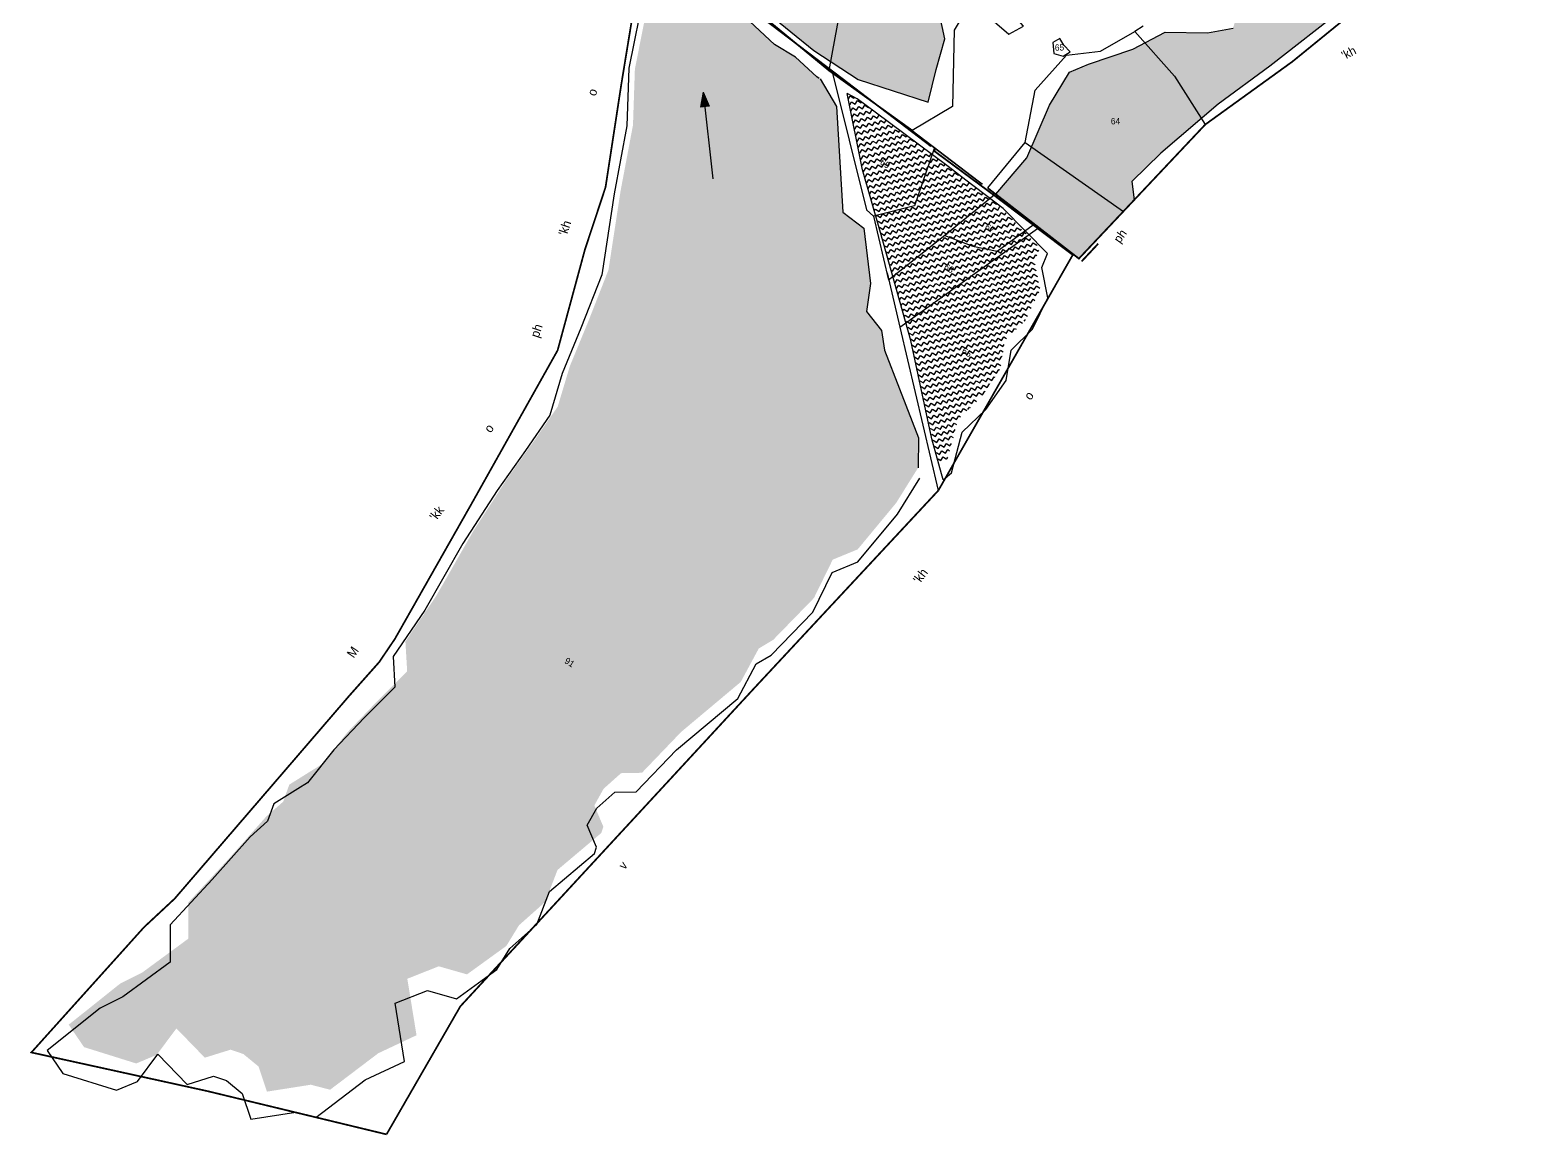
# Model space of a CAD drawing. Header units: metres. Extents: x 286538 to 291003, y 2005547 to 2009330.
# Drawn here: x 286538 to 288338, y 2005547 to 2006886 of the extents above; entities that cross this region are included whole.
import ezdxf
from ezdxf.enums import TextEntityAlignment as Align

# ---------------------------------------------------------------- set-up
doc = ezdxf.new("R2010")
doc.units = ezdxf.units.M
doc.header["$MEASUREMENT"] = 0
doc.linetypes.add('DIVIDE', pattern=[1.25, 0.5, -0.25, 0, -0.25, 0, -0.25])
for name, color, linetype in [('011', 3, 'Continuous'), ('OFF', 1, 'Continuous'), ('POLY_HATCH', 12, 'Continuous'), ('POLY_PARCEL', 6, 'Continuous'), ('POLY_WATER', 4, 'Continuous'), ('SYM_ARROW', 1, 'Continuous'), ('TEXT_MAPOUT', 7, 'Continuous'), ('TEXT_PARCEL', 7, 'Continuous'), ('V_BOUND_LINE', 7, 'Continuous'), ('V_DIVIDE_LINE', 7, 'DIVIDE')]:
    doc.layers.add(name, color=color, linetype=linetype)
doc.styles.add('TEXT_MAP', font='')
doc.styles.get('TEXT_MAP').set_extended_font_data('Kruti Dev 050')
pattern_1 = [(1.07642, (286319.4183, 2006131.5226), (5.160663, 5.358307), [5.260413, -5.260413]), (91.07642, (286324.678, 2006131.6214), (-5.358307, 5.160663), [5.260413, -5.260413])]
pattern_2 = [(327.52881, (283463.1324, 2007164.1865), (7.5126325, 1.669475), [5.441819, -5.441819]), (57.52881, (283467.7235, 2007161.265), (-1.669475, 7.5126325), [5.441819, -5.441819])]

# ---------------------------------------------------------------- blocks, each defined once
blk = doc.blocks.new('ARROWASPECT')
h = blk.add_hatch(color=256)
h.paths.add_polyline_path([(2.85, -2.85), (3.72, -1.98), (0, 0)])
h.paths.add_polyline_path([(0, 0), (1.98, -3.72), (2.85, -2.85)])
for points in [[(0, 0), (17.15, -17.15)], [(0, 0), (1.98, -3.72)], [(0, 0), (3.72, -1.98)], [(3.72, -1.98), (1.98, -3.72)]]:
    blk.add_lwpolyline(points)
blk = doc.blocks.new('543.')
at = {"layer": 'POLY_HATCH'}
h = blk.add_hatch(dxfattribs=at)
h.set_pattern_fill('ZIGZAG', color=256, scale=43.534554, angle=-32.4712, style=0)
h.set_pattern_definition(pattern_2)
h.paths.add_polyline_path([(287509.2, 2006221.6), (287540.7, 2006234.6), (287589.2, 2006293.2), (287616.7, 2006337.3), (287617.1, 2006375.4), (287593.3, 2006437.1), (287574.6, 2006485.6), (287570.6, 2006510.6), (287551.6, 2006534.3), (287556.7, 2006569.6), (287548.6, 2006639.7), (287522.1, 2006659.7), (287514.1, 2006792.9), (287493.3, 2006828), (287490.1, 2006829.7), (287464.1, 2006854), (287438.5, 2006869.6), (287402, 2006903.5), (287366.6, 2006917.8), (287337.3, 2006943.5), (287311.8, 2006973.4), (287283.2, 2006994.5), (287278.9, 2006935.5), (287259.9, 2006840.4), (287257.5, 2006769.6), (287241.8, 2006686.2), (287226.6, 2006586.9), (287201, 2006521.5), (287178, 2006465.8), (287162.6, 2006414.5), (287132.8, 2006371.3), (287098, 2006322.3), (287056.1, 2006257.4), (287009.4, 2006175.7), (286970.7, 2006118.5), (286972.9, 2006081), (286935.3, 2006043.3), (286898, 2006004.3), (286865.7, 2005963.8), (286854, 2005956.5), (286824.4, 2005938), (286816.7, 2005916.5), (286795.2, 2005897.6), (286748.8, 2005845.3), (286697.3, 2005789.5), (286697.3, 2005743.9), (286639.4, 2005701.3), (286611.4, 2005687.2), (286546.4, 2005635.3), (286565.7, 2005607), (286631.5, 2005586.4), (286657.3, 2005597.3), (286682.1, 2005630.6), (286717.9, 2005593.7), (286750.4, 2005603.8), (286766.5, 2005598.3), (286785.6, 2005582.6), (286796.2, 2005550.9), (286851.5, 2005559.6), (286875.8, 2005553.3), (286936.5, 2005599.3), (286984.7, 2005622), (286973.1, 2005693.2), (287012.7, 2005708.9), (287048.3, 2005698.7), (287097.9, 2005734.6), (287113.8, 2005760.6), (287146.8, 2005790), (287162.4, 2005830.4), (287217.6, 2005877), (287220.2, 2005884.8), (287208.8, 2005911.7), (287220.4, 2005932.7), (287242.5, 2005952.4), (287268.8, 2005952.9), (287318.2, 2006004.4), (287393.2, 2006067.3), (287416, 2006109.6), (287434.2, 2006120.5), (287485.5, 2006173.2)])
h = blk.add_hatch(dxfattribs=at)
h.set_pattern_fill('ZIGZAG', color=256, scale=43.534554, angle=-32.4712, style=0)
h.set_pattern_definition(pattern_2)
h.paths.add_polyline_path([(287763.5, 2006598.2), (287770.2, 2006615.2), (287716.8, 2006670), (287671.5, 2006704.1), (287650.1, 2006720.7), (287561.5, 2006786.6), (287539.8, 2006802.8), (287527.8, 2006809.3), (287546.3, 2006716.8), (287568, 2006640.7), (287604.9, 2006509.9), (287630.2, 2006391), (287644.1, 2006341.2), (287654.1, 2006349.6), (287667.1, 2006398.8), (287695.8, 2006426.2), (287720.2, 2006461.6), (287726.2, 2006498.1), (287752, 2006523.7), (287770.6, 2006561.7)])
blk.add_lwpolyline([(287493.3, 2006828), (287514.1, 2006792.9), (287522.1, 2006659.7), (287548.6, 2006639.7), (287556.7, 2006569.6), (287551.6, 2006534.3), (287570.6, 2006510.6), (287574.6, 2006485.6), (287593.3, 2006437.1), (287617.1, 2006375.4), (287616.7, 2006337.3)], dxfattribs=at)
at = {"layer": 'POLY_PARCEL'}
for points in [[(287593.8, 2006514.9), (287767.3, 2006639.3)], [(287577.8, 2006583.1), (287593.8, 2006514.9)], [(287593.8, 2006514.9), (287642.3, 2006308.8)]]:
    blk.add_lwpolyline(points, dxfattribs=at)
at = {"layer": 'V_BOUND_LINE'}
for points, const_width in [([(286946.9, 2005497), (286720.9, 2005551.6), (286499.3, 2005600.3), (286641.2, 2005758.1), (286680, 2005794.3), (286899.5, 2006049.5), (286937.6, 2006092.4), (286957.5, 2006121.8), (287054.9, 2006293.6), (287162.5, 2006485.5), (287197, 2006612.8), (287222.9, 2006691.1), (287242.6, 2006819.8), (287274.6, 2007015.4), (287509.3, 2006837.2)], 2.18), ([(287509.3, 2006837.2), (287633.1, 2006742.7)], 2.18), ([(287606.4, 2006764.5), (287697.9, 2006694.7)], 2.1), ([(287767.3, 2006639.3), (287811.7, 2006605.8), (287642.3, 2006308.8)], 2.18), ([(287642.3, 2006308.8), (287410.3, 2006059.6), (287086.6, 2005709), (287039.9, 2005658.4), (286946.9, 2005497)], 2.18)]:
    blk.add_lwpolyline(points, dxfattribs=dict(at, const_width=const_width))
at = {"layer": 'TEXT_MAPOUT', "style": 'TEXT_MAP'}
blk.add_text('v', height=10.9, rotation=51.5112, dxfattribs=at).set_placement((287246.9, 2005830))
blk = doc.blocks.new('21014')
at = {"layer": 'POLY_HATCH'}
h = blk.add_hatch(dxfattribs=at)
h.set_pattern_fill('ZIGZAG', color=256, scale=42.083306, angle=1.0764, style=0)
h.set_pattern_definition(pattern_1)
h.paths.add_polyline_path([(287630.5, 2007755.1), (287573.9, 2007754.9), (287548.8, 2007763), (287535.9, 2007807.4), (287499.9, 2007850.5), (287537, 2007887.3), (287534.7, 2007916.4), (287480, 2007950.6), (287484.5, 2007969.3), (287393.8, 2007952.9), (287388, 2007938.2), (287288.1, 2007908.9), (287220.8, 2007881), (287183.8, 2007884.6), (287129, 2007875), (287116.8, 2007824.5), (287117.1, 2007766.1), (287112, 2007718), (287096.9, 2007697.9), (287089.7, 2007625.7), (287092, 2007593.1), (287095.4, 2007551.1), (287070.9, 2007529.2), (287052.6, 2007493.7), (287033, 2007432.6), (287030.2, 2007400), (287017.9, 2007368.8), (286971.6, 2007318.2), (286944.6, 2007291.9), (286891.7, 2007277.2), (286887, 2007249.6), (286842.4, 2007200.7), (286788.7, 2007134.5), (286726.2, 2007105.2), (286655.8, 2007058.4), (286620.2, 2007033.7), (286648, 2007017.9), (286716.8, 2007014.1), (286817.3, 2007012.5), (286903.7, 2007028.7), (287007.5, 2007034.1), (287068.5, 2007033.6), (287136.7, 2007054.6), (287190.7, 2007061.7), (287210.8, 2007043.2), (287253.2, 2007025.9), (287298.6, 2007031.1), (287312.1, 2007000.4), (287361.7, 2006962.7), (287399.1, 2006941.1), (287431.5, 2006906.5), (287487.3, 2006861.2), (287541.2, 2006826.2), (287626, 2006798.5), (287635.6, 2006838.2), (287646, 2006875.3), (287637.6, 2006914.6), (287668.1, 2006934.9), (287679.3, 2006976.3), (287670.6, 2006983.9), (287647.4, 2006986), (287670.8, 2007021.7), (287691.8, 2007043.5), (287689.4, 2007125), (287695.8, 2007150), (287736.7, 2007218.4), (287775.2, 2007271.5), (287790.1, 2007305.3), (287839.2, 2007295.9), (287853.9, 2007333.9), (287869.1, 2007352.3), (287891.8, 2007331.2), (287921.4, 2007306.9), (287931.9, 2007297.6), (287951.7, 2007296.3), (287992.9, 2007297.9), (288013.4, 2007303.5), (288026.9, 2007362.9), (288042.5, 2007378.7), (288067.9, 2007372), (288064.1, 2007418.9), (288043.8, 2007448.5), (288046.7, 2007475.2), (288063.1, 2007515), (288064.5, 2007624.9), (288056.5, 2007637.6), (288028, 2007647.4), (288010.9, 2007642.8), (287995.6, 2007635.6), (287987.8, 2007639.8), (287971.2, 2007655.7), (287951.4, 2007655.4), (287936.8, 2007655.1), (287918.9, 2007627.5), (287911.8, 2007596.5), (287887.9, 2007590), (287884.3, 2007597.7), (287886.1, 2007681.8), (287873.1, 2007690.2), (287852.5, 2007688.1), (287823.4, 2007640.3), (287818.2, 2007595.6), (287810.5, 2007591.1), (287804.5, 2007592.7), (287796.6, 2007644.9), (287794.5, 2007669.8), (287759, 2007682), (287723.4, 2007702.8), (287663.8, 2007719.7), (287644.9, 2007724.5)])
h = blk.add_hatch(dxfattribs=at)
h.set_pattern_fill('ZIGZAG', color=256, scale=42.083306, angle=1.0764, style=0)
h.set_pattern_definition(pattern_1)
h.paths.add_polyline_path([(288129.4, 2006912.5), (288153.8, 2006918.6), (288313.8, 2006927.2), (288326.5, 2006933.4), (288338, 2006962.8), (288328.3, 2006976.4), (288240.1, 2007006.5), (288181.5, 2007019.9), (288125.8, 2007010.3), (288089.3, 2006989), (288042, 2006949.5), (288003.9, 2006916.2), (287995, 2006888.5), (287964.2, 2006882.8), (287912.7, 2006883.6), (287873.5, 2006863.1), (287819.8, 2006844.9), (287796.8, 2006835), (287772.6, 2006795.1), (287745.5, 2006731.1), (287707.6, 2006687.2), (287808.3, 2006609.1), (287862.3, 2006666.4), (287875.3, 2006680.3), (287872.3, 2006702.6), (287907.7, 2006736.7), (287977, 2006796.4), (288039.7, 2006842.2)])
at = {"layer": 'OFF'}
blk.add_lwpolyline([(287703.6, 2006961.4), (287691.8, 2006908.6), (287723.5, 2006881.2), (287741.1, 2006890.7), (287726.9, 2006907.2)], dxfattribs=at)
at = {"layer": 'POLY_HATCH'}
for points in [[(287431.5, 2006906.5), (287487.3, 2006861.2), (287541.2, 2006826.2), (287626, 2006798.5)], [(287626, 2006798.5), (287635.6, 2006838.2), (287646, 2006875.3), (287637.6, 2006914.6)], [(287707.6, 2006687.2), (287745.5, 2006731.1), (287772.6, 2006795.1), (287796.8, 2006835), (287819.8, 2006844.9), (287873.5, 2006863.1), (287912.7, 2006883.6), (287964.2, 2006882.8), (287995, 2006888.5)], [(288129.4, 2006912.5), (288039.7, 2006842.2), (287977, 2006796.4), (287907.7, 2006736.7), (287872.3, 2006702.6), (287875.3, 2006680.3), (287862.3, 2006666.4), (287808.3, 2006609.1), (287707.6, 2006687.2)], [(287494, 2006827.5), (287490.9, 2006829.2), (287465.2, 2006853.2), (287439.9, 2006868.7), (287403.8, 2006902.2)], [(287282.3, 2006933.8), (287263.5, 2006839.9), (287261.1, 2006770), (287245.7, 2006687.6), (287230.6, 2006589.5), (287205.3, 2006524.9), (287182.7, 2006469.8), (287167.5, 2006419.3), (287138, 2006376.6), (287103.7, 2006328.2), (287062.2, 2006264), (287016.2, 2006183.4), (286977.9, 2006126.9), (286980.1, 2006089.9), (286943, 2006052.7), (286906.1, 2006014.1), (286874.3, 2005974.1), (286862.6, 2005966.9), (286833.4, 2005948.6), (286825.8, 2005927.4), (286804.6, 2005908.8), (286758.8, 2005857.1), (286707.9, 2005802), (286707.9, 2005756.9), (286650.7, 2005714.9), (286623.1, 2005700.9), (286558.9, 2005649.7), (286578, 2005621.7), (286642.9, 2005601.5), (286668.4, 2005612.1), (286692.9, 2005645.1), (286728.3, 2005608.6), (286760.4, 2005618.6), (286776.2, 2005613.2), (286795.1, 2005597.7), (286805.6, 2005566.4), (286860.2, 2005574.9), (286884.2, 2005568.7), (286944.2, 2005614.2), (286991.8, 2005636.6), (286980.3, 2005706.9), (287019.4, 2005722.4), (287054.6, 2005712.3), (287103.5, 2005747.8), (287119.3, 2005773.5), (287151.8, 2005802.5), (287167.2, 2005842.4), (287221.7, 2005888.4), (287224.3, 2005896.2), (287213, 2005922.6), (287224.5, 2005943.4), (287246.3, 2005962.9), (287272.3, 2005963.3), (287321.1, 2006014.2), (287395.2, 2006076.3), (287417.7, 2006118.1), (287435.7, 2006128.9), (287486.3, 2006180.9), (287509.7, 2006228.7), (287540.8, 2006241.6), (287588.7, 2006299.4), (287615.9, 2006343)], [(287770.6, 2006561.7), (287763.5, 2006598.2), (287770.2, 2006615.2), (287716.8, 2006670), (287671.5, 2006704.1), (287650.1, 2006720.7), (287561.5, 2006786.6), (287539.8, 2006802.8), (287527.8, 2006809.3)], [(287644.1, 2006341.2), (287630.2, 2006391), (287604.9, 2006509.9), (287568, 2006640.7), (287546.3, 2006716.8), (287527.8, 2006809.3)], [(287644.1, 2006341.2), (287654.1, 2006349.6), (287667.1, 2006398.8), (287695.8, 2006426.2), (287720.2, 2006461.6), (287726.2, 2006498.1), (287752, 2006523.7), (287770.6, 2006561.7)]]:
    blk.add_lwpolyline(points, dxfattribs=at)
at = {"layer": 'POLY_PARCEL'}
for points in [[(287505.8, 2006836.9), (287537, 2007006.8)], [(287886, 2006890.9), (287876, 2006884.2)], [(287876, 2006884.2), (287924.3, 2006830.1), (287961.4, 2006771.6)], [(287509.3, 2006837.2), (287551.2, 2006668.1), (287559.6, 2006660.4)], [(287633.1, 2006742.7), (287609.2, 2006673.2), (287559.6, 2006660.4)], [(287743.1, 2006749.9), (287862.3, 2006666.4)], [(287705.6, 2006685.9), (287646, 2006637)], [(287559.6, 2006660.4), (287577.8, 2006583.1)], [(287646, 2006637), (287679.8, 2006624.2), (287709.2, 2006618.3), (287752.8, 2006650.2)], [(287646, 2006637), (287577.8, 2006583.1)]]:
    blk.add_lwpolyline(points, dxfattribs=at)
at = {"layer": 'POLY_WATER'}
for points in [[(287876.5, 2007355), (287840.2, 2007283.8), (287793.7, 2007303.6), (287759.3, 2007211.3), (287701.5, 2007137.2), (287704.2, 2007060.5), (287713.3, 2007014.5), (287681.2, 2007026.3), (287668.2, 2006992.4), (287700.2, 2006988.9), (287703, 2006962.6), (287657.2, 2006886.1), (287655.4, 2006793.3), (287606.4, 2006764.5)], [(287743.1, 2006749.9), (287755.5, 2006813.4), (287793.2, 2006855.5), (287834.5, 2006860.4), (287876, 2006884.2)], [(287776.8, 2006870.9), (287778, 2006857.6), (287789.5, 2006854.4), (287797.8, 2006859.8), (287790.2, 2006867.7), (287785.1, 2006875.7), (287776.8, 2006870.9)], [(287697.9, 2006694.7), (287743.1, 2006749.9)]]:
    blk.add_lwpolyline(points, dxfattribs=at)
at = {"layer": 'V_BOUND_LINE'}
for points, const_width in [([(287961.4, 2006771.6), (288067, 2006847.9), (288153.8, 2006918.6)], 2.1), ([(287415.7, 2006911.1), (287505.8, 2006836.9)], 2.1), ([(287505.8, 2006836.9), (287606.4, 2006764.5)], 2.1), ([(287862.3, 2006666.4), (287961.4, 2006771.6)], 2.1), ([(287633.1, 2006742.7), (287633.9, 2006739), (287705.6, 2006685.9)], 2.18), ([(287697.9, 2006694.7), (287808.3, 2006609.1), (287862.3, 2006666.4)], 2.1), ([(287705.6, 2006685.9), (287752.8, 2006650.2)], 2.18), ([(287752.8, 2006650.2), (287767.3, 2006639.3)], 2.18)]:
    blk.add_lwpolyline(points, dxfattribs=dict(at, const_width=const_width))
at = {"layer": 'V_DIVIDE_LINE', "const_width": 2.18}
blk.add_lwpolyline([(287831.8, 2006627.3), (287811.7, 2006605.8)], dxfattribs=at)
at = {"layer": '011', "xscale": 0.9609380684082554, "yscale": 0.9609380684082554, "zscale": 0.9609380684082554}
blk.add_blockref('543.', (11231.7, 78389.7), dxfattribs=at)
at = {"layer": 'SYM_ARROW', "xscale": 4.353455388815304, "yscale": 4.353455388815304, "zscale": 4.353455388815304, "rotation": 321.2793907342981}
blk.add_blockref('ARROWASPECT', (287353.4, 2006810.7), dxfattribs=at)
at = {"layer": 'TEXT_MAPOUT', "style": 'TEXT_MAP'}
for s, height, rotation, p in [("'kh", 10.52, 28.0912, (288129.9, 2006849.7)), ('o', 10.9, 71.5704, (287223, 2006805.2)), ("'kh", 10.88, 71.5704, (287188.1, 2006635.9)), ('ph', 10.52, 54.6429, (287858, 2006627.1)), ('ph', 10.88, 71.5704, (287154, 2006512.4)), ('o', 10.9, 52.3759, (287749.6, 2006436.7)), ('o', 10.9, 51.7509, (287095.7, 2006397.1)), ("'kk", 10.88, 51.7509, (287029.5, 2006290.4)), ("'kh", 10.88, 52.3759, (287615.2, 2006214.2)), ('M', 10.9, 55.6271, (286930.1, 2006124.4))]:
    blk.add_text(s, height=height, rotation=rotation, dxfattribs=at).set_placement(p)
at = {"layer": 'TEXT_PARCEL', "style": 'TEXT_MAP'}
for s, height, rotation, p in [('65', 7.57, 1.0764, (287784.9, 2006865)), ('64', 7.57, 1.0764, (287852.7, 2006775.7)), ('69', 7.84, 327.5288, (287573.8, 2006724.2)), ('67', 7.84, 327.5288, (287700.7, 2006645.9)), ('68', 7.84, 327.5288, (287651.1, 2006597.4)), ('65', 7.84, 327.5288, (287672.7, 2006495.7)), ('91', 7.84, 327.5288, (287191.6, 2006120))]:
    blk.add_text(s, height=height, rotation=rotation, dxfattribs=at).set_placement(p, align=Align.MIDDLE)

msp = doc.modelspace()

# ---------------------------------------------------------------- block references
at = {"layer": '011'}
msp.add_blockref('21014', (0, 0), dxfattribs=at)

doc.saveas('drawing.dxf')
